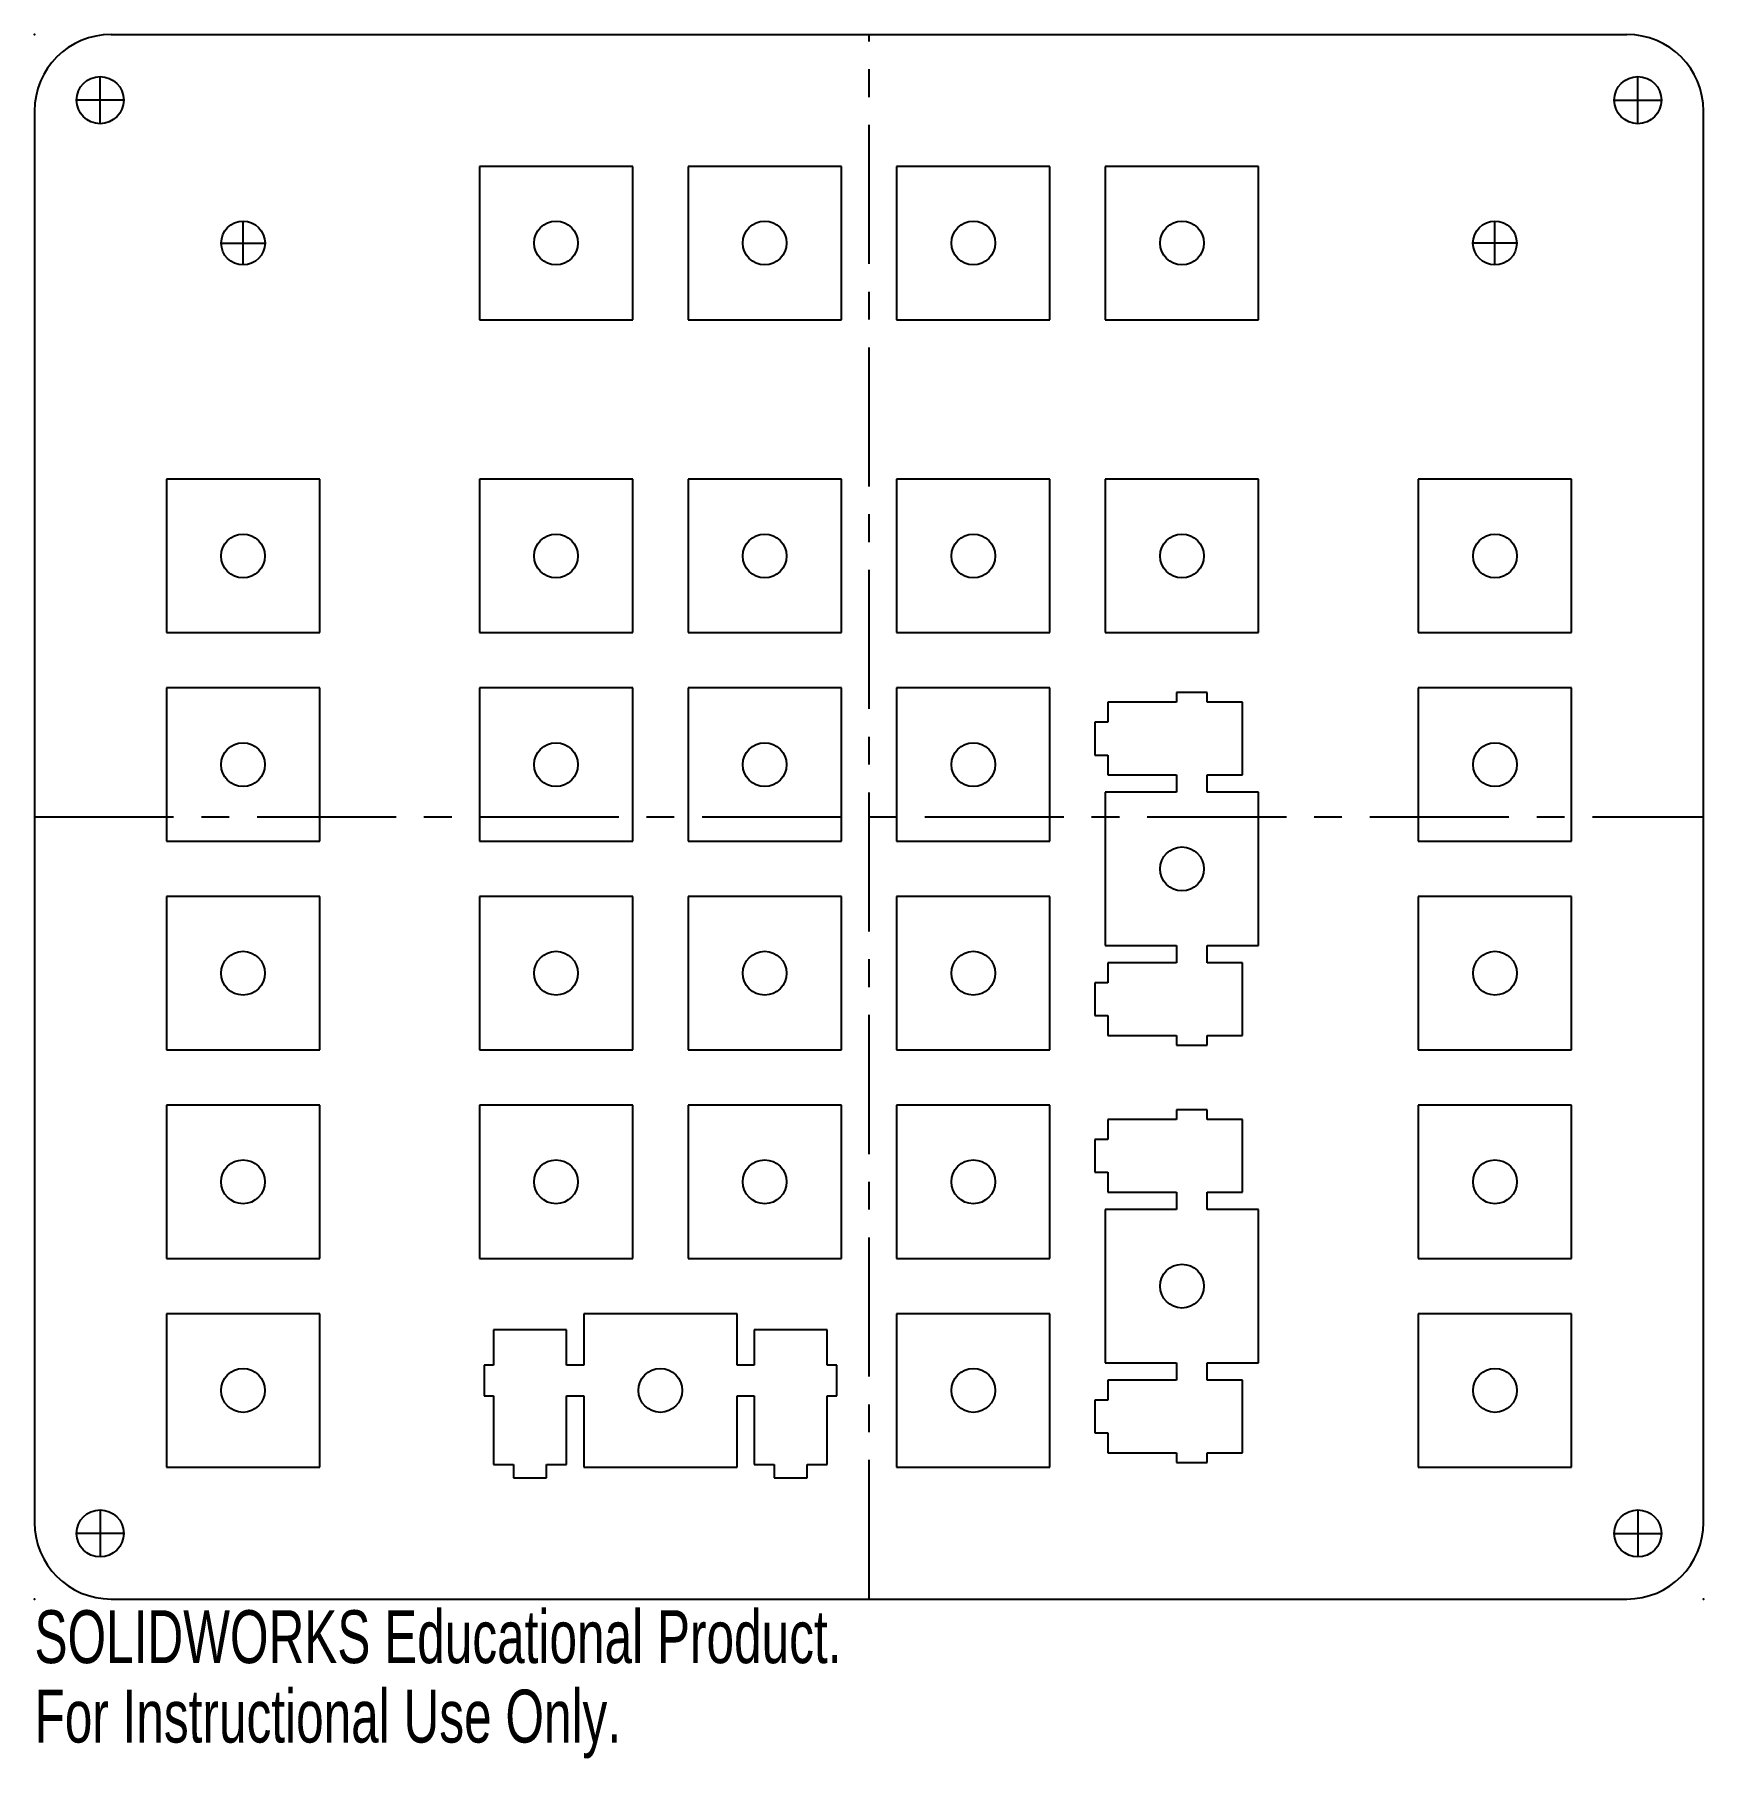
# Model space of a CAD drawing. Header units: millimetres. Extents: x 0 to 152, y -15 to 143.
import ezdxf

# ---------------------------------------------------------------- set-up
doc = ezdxf.new("R2010")
doc.units = ezdxf.units.MM
doc.header["$PDSIZE"] = -1
doc.linetypes.add('CENTERX2', pattern=[20.32, 12.7, -2.54, 2.54, -2.54])
doc.styles.add('SLDTEXTSTYLE0', font='TXT', dxfattribs={"width": 0.7})

msp = doc.modelspace()

# ---------------------------------------------------------------- linework, layer by layer
at = {"color": 7, "linetype": 'Continuous'}
for p, q in [((7, 142.87), (145.39, 142.87)), ((0, 135.87), (0, 7)), ((152.39, 7), (152.39, 135.87)), ((54.62, 130.825), (40.62, 130.825)), ((40.62, 130.825), (40.62, 116.825)), ((54.62, 116.825), (54.62, 130.825)), ((73.67, 130.825), (59.67, 130.825)), ((59.67, 130.825), (59.67, 116.825)), ((73.67, 116.825), (73.67, 130.825)), ((92.72, 130.825), (78.72, 130.825)), ((78.72, 130.825), (78.72, 116.825)), ((92.72, 116.825), (92.72, 130.825)), ((111.77, 130.825), (97.77, 130.825)), ((97.77, 130.825), (97.77, 116.825)), ((111.77, 116.825), (111.77, 130.825)), ((40.62, 116.825), (54.62, 116.825)), ((59.67, 116.825), (73.67, 116.825)), ((78.72, 116.825), (92.72, 116.825)), ((97.77, 116.825), (111.77, 116.825)), ((26.045, 102.25), (12.045, 102.25)), ((12.045, 102.25), (12.045, 88.25)), ((26.045, 88.25), (26.045, 102.25)), ((54.62, 102.25), (40.62, 102.25)), ((40.62, 102.25), (40.62, 88.25)), ((54.62, 88.25), (54.62, 102.25)), ((73.67, 102.25), (59.67, 102.25)), ((59.67, 102.25), (59.67, 88.25)), ((73.67, 88.25), (73.67, 102.25)), ((92.72, 102.25), (78.72, 102.25)), ((78.72, 102.25), (78.72, 88.25)), ((92.72, 88.25), (92.72, 102.25)), ((111.77, 102.25), (97.77, 102.25)), ((97.77, 102.25), (97.77, 88.25)), ((111.77, 88.25), (111.77, 102.25)), ((140.345, 102.25), (126.345, 102.25)), ((126.345, 102.25), (126.345, 88.25)), ((140.345, 88.25), (140.345, 102.25)), ((12.045, 88.25), (26.045, 88.25)), ((40.62, 88.25), (54.62, 88.25)), ((59.67, 88.25), (73.67, 88.25)), ((78.72, 88.25), (92.72, 88.25)), ((97.77, 88.25), (111.77, 88.25)), ((126.345, 88.25), (140.345, 88.25)), ((26.045, 83.2), (12.045, 83.2)), ((12.045, 83.2), (12.045, 69.2)), ((26.045, 69.2), (26.045, 83.2)), ((54.62, 83.2), (40.62, 83.2)), ((40.62, 83.2), (40.62, 69.2)), ((54.62, 69.2), (54.62, 83.2)), ((73.67, 83.2), (59.67, 83.2)), ((59.67, 83.2), (59.67, 69.2)), ((73.67, 69.2), (73.67, 83.2)), ((92.72, 83.2), (78.72, 83.2)), ((78.72, 83.2), (78.72, 69.2)), ((92.72, 69.2), (92.72, 83.2)), ((104.27, 81.9), (98, 81.9)), ((98, 81.9), (98, 80.075)), ((107.07, 82.775), (104.27, 82.775)), ((104.27, 82.775), (104.27, 81.9)), ((107.07, 81.9), (107.07, 82.775)), ((110.3, 81.9), (107.07, 81.9)), ((110.3, 75.25), (110.3, 81.9)), ((140.345, 83.2), (126.345, 83.2)), ((126.345, 83.2), (126.345, 69.2)), ((140.345, 69.2), (140.345, 83.2)), ((98, 80.075), (96.8, 80.075)), ((96.8, 80.075), (96.8, 77.075)), ((96.8, 77.075), (98, 77.075)), ((98, 77.075), (98, 75.25)), ((98, 75.25), (104.27, 75.25)), ((104.27, 75.25), (104.27, 73.675)), ((107.07, 73.675), (107.07, 75.25)), ((107.07, 75.25), (110.3, 75.25)), ((104.27, 73.675), (97.77, 73.675)), ((97.77, 73.675), (97.77, 59.675)), ((111.77, 73.675), (107.07, 73.675)), ((111.77, 59.675), (111.77, 73.675)), ((12.045, 69.2), (26.045, 69.2)), ((40.62, 69.2), (54.62, 69.2)), ((59.67, 69.2), (73.67, 69.2)), ((78.72, 69.2), (92.72, 69.2)), ((126.345, 69.2), (140.345, 69.2)), ((26.045, 64.15), (12.045, 64.15)), ((12.045, 64.15), (12.045, 50.15)), ((26.045, 50.15), (26.045, 64.15)), ((54.62, 64.15), (40.62, 64.15)), ((40.62, 64.15), (40.62, 50.15)), ((54.62, 50.15), (54.62, 64.15)), ((73.67, 64.15), (59.67, 64.15)), ((59.67, 64.15), (59.67, 50.15)), ((73.67, 50.15), (73.67, 64.15)), ((92.72, 64.15), (78.72, 64.15)), ((78.72, 64.15), (78.72, 50.15)), ((92.72, 50.15), (92.72, 64.15)), ((140.345, 64.15), (126.345, 64.15)), ((126.345, 64.15), (126.345, 50.15)), ((140.345, 50.15), (140.345, 64.15)), ((97.77, 59.675), (104.27, 59.675)), ((104.27, 59.675), (104.27, 58.1)), ((107.07, 58.1), (107.07, 59.675)), ((107.07, 59.675), (111.77, 59.675)), ((104.27, 58.1), (98, 58.1)), ((98, 58.1), (98, 56.275)), ((110.3, 58.1), (107.07, 58.1)), ((110.3, 51.45), (110.3, 58.1)), ((98, 56.275), (96.8, 56.275)), ((96.8, 56.275), (96.8, 53.275)), ((96.8, 53.275), (98, 53.275)), ((98, 53.275), (98, 51.45)), ((98, 51.45), (104.27, 51.45)), ((104.27, 51.45), (104.27, 50.575)), ((104.27, 50.575), (107.07, 50.575)), ((107.07, 50.575), (107.07, 51.45)), ((107.07, 51.45), (110.3, 51.45)), ((12.045, 50.15), (26.045, 50.15)), ((40.62, 50.15), (54.62, 50.15)), ((59.67, 50.15), (73.67, 50.15)), ((78.72, 50.15), (92.72, 50.15)), ((126.345, 50.15), (140.345, 50.15)), ((26.045, 45.1), (12.045, 45.1)), ((12.045, 45.1), (12.045, 31.1)), ((26.045, 31.1), (26.045, 45.1)), ((54.62, 45.1), (40.62, 45.1)), ((40.62, 45.1), (40.62, 31.1)), ((54.62, 31.1), (54.62, 45.1)), ((73.67, 45.1), (59.67, 45.1)), ((59.67, 45.1), (59.67, 31.1)), ((73.67, 31.1), (73.67, 45.1)), ((92.72, 45.1), (78.72, 45.1)), ((78.72, 45.1), (78.72, 31.1)), ((92.72, 31.1), (92.72, 45.1)), ((107.07, 44.675), (104.27, 44.675)), ((104.27, 44.675), (104.27, 43.8)), ((107.07, 43.8), (107.07, 44.675)), ((140.345, 45.1), (126.345, 45.1)), ((126.345, 45.1), (126.345, 31.1)), ((140.345, 31.1), (140.345, 45.1)), ((104.27, 43.8), (98, 43.8)), ((98, 43.8), (98, 41.975)), ((110.3, 43.8), (107.07, 43.8)), ((110.3, 37.15), (110.3, 43.8)), ((98, 41.975), (96.8, 41.975)), ((96.8, 41.975), (96.8, 38.975)), ((96.8, 38.975), (98, 38.975)), ((98, 38.975), (98, 37.15)), ((98, 37.15), (104.27, 37.15)), ((104.27, 37.15), (104.27, 35.575)), ((107.07, 35.575), (107.07, 37.15)), ((107.07, 37.15), (110.3, 37.15)), ((104.27, 35.575), (97.77, 35.575)), ((97.77, 35.575), (97.77, 21.575)), ((111.77, 35.575), (107.07, 35.575)), ((111.77, 21.575), (111.77, 35.575)), ((12.045, 31.1), (26.045, 31.1)), ((40.62, 31.1), (54.62, 31.1)), ((59.67, 31.1), (73.67, 31.1)), ((78.72, 31.1), (92.72, 31.1)), ((126.345, 31.1), (140.345, 31.1)), ((26.045, 26.05), (12.045, 26.05)), ((12.045, 26.05), (12.045, 12.05)), ((26.045, 12.05), (26.045, 26.05)), ((64.145, 26.05), (50.145, 26.05)), ((50.145, 26.05), (50.145, 21.35)), ((64.145, 21.35), (64.145, 26.05)), ((92.72, 26.05), (78.72, 26.05)), ((78.72, 26.05), (78.72, 12.05)), ((92.72, 12.05), (92.72, 26.05)), ((140.345, 26.05), (126.345, 26.05)), ((126.345, 26.05), (126.345, 12.05)), ((140.345, 12.05), (140.345, 26.05)), ((48.57, 24.58), (41.92, 24.58)), ((41.92, 24.58), (41.92, 21.35)), ((48.57, 21.35), (48.57, 24.58)), ((72.37, 24.58), (65.72, 24.58)), ((65.72, 24.58), (65.72, 21.35)), ((72.37, 21.35), (72.37, 24.58)), ((41.92, 21.35), (41.045, 21.35)), ((41.045, 21.35), (41.045, 18.55)), ((50.145, 21.35), (48.57, 21.35)), ((65.72, 21.35), (64.145, 21.35)), ((73.245, 21.35), (72.37, 21.35)), ((73.245, 18.55), (73.245, 21.35)), ((97.77, 21.575), (104.27, 21.575)), ((104.27, 21.575), (104.27, 20)), ((107.07, 20), (107.07, 21.575)), ((107.07, 21.575), (111.77, 21.575)), ((104.27, 20), (98, 20)), ((98, 20), (98, 18.175)), ((110.3, 20), (107.07, 20)), ((110.3, 13.35), (110.3, 20)), ((41.045, 18.55), (41.92, 18.55)), ((41.92, 18.55), (41.92, 12.28)), ((48.57, 12.28), (48.57, 18.55)), ((48.57, 18.55), (50.145, 18.55)), ((50.145, 18.55), (50.145, 12.05)), ((64.145, 12.05), (64.145, 18.55)), ((64.145, 18.55), (65.72, 18.55)), ((65.72, 18.55), (65.72, 12.28)), ((72.37, 12.28), (72.37, 18.55)), ((72.37, 18.55), (73.245, 18.55)), ((98, 18.175), (96.8, 18.175)), ((96.8, 18.175), (96.8, 15.175)), ((96.8, 15.175), (98, 15.175)), ((98, 15.175), (98, 13.35)), ((98, 13.35), (104.27, 13.35)), ((104.27, 13.35), (104.27, 12.475)), ((107.07, 12.475), (107.07, 13.35)), ((107.07, 13.35), (110.3, 13.35)), ((12.045, 12.05), (26.045, 12.05)), ((41.92, 12.28), (43.745, 12.28)), ((43.745, 12.28), (43.745, 11.08)), ((43.745, 11.08), (46.745, 11.08)), ((46.745, 12.28), (48.57, 12.28)), ((46.745, 11.08), (46.745, 12.28)), ((50.145, 12.05), (64.145, 12.05)), ((65.72, 12.28), (67.545, 12.28)), ((67.545, 12.28), (67.545, 11.08)), ((67.545, 11.08), (70.545, 11.08)), ((70.545, 11.08), (70.545, 12.28)), ((70.545, 12.28), (72.37, 12.28)), ((78.72, 12.05), (92.72, 12.05)), ((104.27, 12.475), (107.07, 12.475)), ((126.345, 12.05), (140.345, 12.05)), ((7, 0), (145.39, 0))]:
    msp.add_line(p, q, dxfattribs=at)
at = {"color": 7, "linetype": 'CENTERX2'}
for p, q in [((76.195, 0), (76.195, 142.87)), ((5.995, 134.725), (5.995, 139.025)), ((146.395, 134.725), (146.395, 139.025)), ((8.145, 136.875), (3.845, 136.875)), ((144.245, 136.875), (148.545, 136.875)), ((19.05, 121.82), (19.05, 125.82)), ((133.34, 121.82), (133.34, 125.82)), ((17.05, 123.82), (21.05, 123.82)), ((135.34, 123.82), (131.34, 123.82)), ((0, 71.435), (152.39, 71.435)), ((5.995, 8.145), (5.995, 3.845)), ((146.395, 8.145), (146.395, 3.845)), ((8.145, 5.995), (3.845, 5.995)), ((144.245, 5.995), (148.545, 5.995))]:
    msp.add_line(p, q, dxfattribs=at)
at = {"color": 7, "linetype": 'Continuous'}
for centre, radius in [((5.995, 136.875), 2.15), ((146.395, 136.875), 2.15), ((19.05, 123.82), 2), ((47.62, 123.825), 2), ((66.67, 123.825), 2), ((85.72, 123.825), 2), ((104.77, 123.825), 2), ((133.34, 123.82), 2), ((19.045, 95.25), 2), ((47.62, 95.25), 2), ((66.67, 95.25), 2), ((85.72, 95.25), 2), ((104.77, 95.25), 2), ((133.345, 95.25), 2), ((19.045, 76.2), 2), ((47.62, 76.2), 2), ((66.67, 76.2), 2), ((85.72, 76.2), 2), ((133.345, 76.2), 2), ((104.77, 66.675), 2), ((19.045, 57.15), 2), ((47.62, 57.15), 2), ((66.67, 57.15), 2), ((85.72, 57.15), 2), ((133.345, 57.15), 2), ((19.045, 38.1), 2), ((47.62, 38.1), 2), ((66.67, 38.1), 2), ((85.72, 38.1), 2), ((133.345, 38.1), 2), ((104.77, 28.575), 2), ((19.045, 19.05), 2), ((57.145, 19.05), 2), ((85.72, 19.05), 2), ((133.345, 19.05), 2), ((5.995, 5.995), 2.15), ((146.395, 5.995), 2.15)]:
    msp.add_circle(centre, radius, dxfattribs=at)
for centre, start, end in [((7, 135.87), 90, 180), ((145.39, 135.87), 0, 90), ((7, 7), 180, 270), ((145.39, 7), 270, 0)]:
    msp.add_arc(centre, 7, start, end, dxfattribs=at)
for p in [(0, 142.87), (0, 0), (152.39, 0)]:
    msp.add_point(p, dxfattribs=at)

# ---------------------------------------------------------------- texts
at = {"color": 7, "linetype": 'Continuous', "char_height": 4.83362, "attachment_point": 1, "style": 'SLDTEXTSTYLE0'}
for s, insert in [('SOLIDWORKS Educational Product.', (0, -1.02)), ('For Instructional Use Only.', (0, -8.27))]:
    msp.add_mtext(s, dxfattribs=dict(at, insert=insert))

doc.saveas('drawing.dxf')
